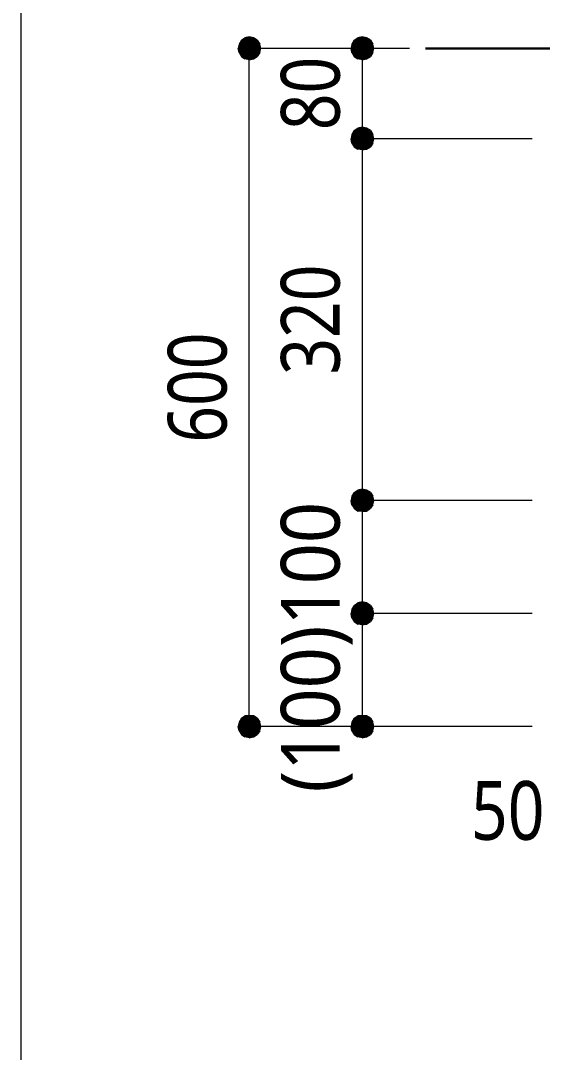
# Model space of a CAD drawing. Header units: millimetres. Extents: x 0 to 420, y 0 to 297.
# Drawn here: x 118.17 to 141.22, y 136.14 to 181.78 of the extents above; entities that cross this region are included whole.
import ezdxf
from ezdxf.enums import TextEntityAlignment as Align

# ---------------------------------------------------------------- set-up
doc = ezdxf.new("R2010")
doc.units = ezdxf.units.MM
doc.styles.add('kst32b', font='NotoSansJP-Variable.ttf')

msp = doc.modelspace()

# ---------------------------------------------------------------- hatches: boundary and pattern name
h = msp.add_hatch(color=7)
h.paths.add_polyline_path([(127.826, 180.742), (127.783, 180.552), (128.27, 180.552), (127.826, 180.742)])
h.paths.add_polyline_path([(127.783, 180.552), (128.27, 180.552), (127.826, 180.361), (127.783, 180.552)])
h.paths.add_polyline_path([(128.27, 180.552), (127.826, 180.361), (127.931, 180.192), (128.27, 180.552)])
h = msp.add_hatch(color=7)
h.paths.add_polyline_path([(128.27, 181.06), (128.079, 181.017), (128.27, 180.552), (128.27, 181.06)])
h.paths.add_polyline_path([(128.079, 181.017), (128.27, 180.552), (127.931, 180.912), (128.079, 181.017)])
h.paths.add_polyline_path([(128.27, 180.552), (127.931, 180.912), (127.826, 180.742), (128.27, 180.552)])
for points in [[(128.461, 181.017), (128.27, 181.06), (128.27, 180.552), (128.461, 181.017)], [(133.456, 181.017), (133.265, 181.06), (133.265, 180.552), (133.456, 181.017)], [(133.456, 177.017), (133.265, 177.059), (133.265, 176.551), (133.456, 177.017)], [(133.456, 161.015), (133.265, 161.057), (133.265, 160.549), (133.456, 161.015)], [(133.456, 156.019), (133.265, 156.062), (133.265, 155.554), (133.456, 156.019)], [(128.461, 151.024), (128.27, 151.045), (128.27, 150.558), (128.461, 151.024)], [(133.456, 151.024), (133.265, 151.045), (133.265, 150.558), (133.456, 151.024)]]:
    msp.add_hatch(color=7).paths.add_polyline_path(points)
h = msp.add_hatch(color=7)
h.paths.add_polyline_path([(128.778, 180.552), (128.736, 180.742), (128.27, 180.552), (128.778, 180.552)])
h.paths.add_polyline_path([(128.736, 180.742), (128.27, 180.552), (128.63, 180.912), (128.736, 180.742)])
h.paths.add_polyline_path([(128.27, 180.552), (128.63, 180.912), (128.461, 181.017), (128.27, 180.552)])
h = msp.add_hatch(color=7)
h.paths.add_polyline_path([(132.8, 180.742), (132.779, 180.552), (133.265, 180.552), (132.8, 180.742)])
h.paths.add_polyline_path([(132.779, 180.552), (133.265, 180.552), (132.8, 180.361), (132.779, 180.552)])
h.paths.add_polyline_path([(133.265, 180.552), (132.8, 180.361), (132.905, 180.192), (133.265, 180.552)])
h = msp.add_hatch(color=7)
h.paths.add_polyline_path([(133.265, 181.06), (133.075, 181.017), (133.265, 180.552), (133.265, 181.06)])
h.paths.add_polyline_path([(133.075, 181.017), (133.265, 180.552), (132.905, 180.912), (133.075, 181.017)])
h.paths.add_polyline_path([(133.265, 180.552), (132.905, 180.912), (132.8, 180.742), (133.265, 180.552)])
h = msp.add_hatch(color=7)
h.paths.add_polyline_path([(133.773, 180.552), (133.731, 180.742), (133.265, 180.552), (133.773, 180.552)])
h.paths.add_polyline_path([(133.731, 180.742), (133.265, 180.552), (133.625, 180.912), (133.731, 180.742)])
h.paths.add_polyline_path([(133.265, 180.552), (133.625, 180.912), (133.456, 181.017), (133.265, 180.552)])
h = msp.add_hatch(color=7)
h.paths.add_polyline_path([(127.931, 180.192), (128.079, 180.086), (128.27, 180.552), (127.931, 180.192)])
h.paths.add_polyline_path([(128.079, 180.086), (128.27, 180.552), (128.27, 180.044), (128.079, 180.086)])
h.paths.add_polyline_path([(128.27, 180.552), (128.27, 180.044), (128.461, 180.086), (128.27, 180.552)])
h = msp.add_hatch(color=7)
h.paths.add_polyline_path([(128.461, 180.086), (128.63, 180.192), (128.27, 180.552), (128.461, 180.086)])
h.paths.add_polyline_path([(128.63, 180.192), (128.27, 180.552), (128.736, 180.361), (128.63, 180.192)])
h.paths.add_polyline_path([(128.27, 180.552), (128.736, 180.361), (128.778, 180.552), (128.27, 180.552)])
h = msp.add_hatch(color=7)
h.paths.add_polyline_path([(132.905, 180.192), (133.075, 180.086), (133.265, 180.552), (132.905, 180.192)])
h.paths.add_polyline_path([(133.075, 180.086), (133.265, 180.552), (133.265, 180.044), (133.075, 180.086)])
h.paths.add_polyline_path([(133.265, 180.552), (133.265, 180.044), (133.456, 180.086), (133.265, 180.552)])
h = msp.add_hatch(color=7)
h.paths.add_polyline_path([(133.456, 180.086), (133.625, 180.192), (133.265, 180.552), (133.456, 180.086)])
h.paths.add_polyline_path([(133.625, 180.192), (133.265, 180.552), (133.731, 180.361), (133.625, 180.192)])
h.paths.add_polyline_path([(133.265, 180.552), (133.731, 180.361), (133.773, 180.552), (133.265, 180.552)])
h = msp.add_hatch(color=7)
h.paths.add_polyline_path([(132.8, 176.742), (132.779, 176.551), (133.265, 176.551), (132.8, 176.742)])
h.paths.add_polyline_path([(132.779, 176.551), (133.265, 176.551), (132.8, 176.361), (132.779, 176.551)])
h.paths.add_polyline_path([(133.265, 176.551), (132.8, 176.361), (132.905, 176.191), (133.265, 176.551)])
h = msp.add_hatch(color=7)
h.paths.add_polyline_path([(133.265, 177.059), (133.075, 177.017), (133.265, 176.551), (133.265, 177.059)])
h.paths.add_polyline_path([(133.075, 177.017), (133.265, 176.551), (132.905, 176.911), (133.075, 177.017)])
h.paths.add_polyline_path([(133.265, 176.551), (132.905, 176.911), (132.8, 176.742), (133.265, 176.551)])
h = msp.add_hatch(color=7)
h.paths.add_polyline_path([(133.773, 176.551), (133.731, 176.742), (133.265, 176.551), (133.773, 176.551)])
h.paths.add_polyline_path([(133.731, 176.742), (133.265, 176.551), (133.625, 176.911), (133.731, 176.742)])
h.paths.add_polyline_path([(133.265, 176.551), (133.625, 176.911), (133.456, 177.017), (133.265, 176.551)])
h = msp.add_hatch(color=7)
h.paths.add_polyline_path([(132.905, 176.191), (133.075, 176.085), (133.265, 176.551), (132.905, 176.191)])
h.paths.add_polyline_path([(133.075, 176.085), (133.265, 176.551), (133.265, 176.064), (133.075, 176.085)])
h.paths.add_polyline_path([(133.265, 176.551), (133.265, 176.064), (133.456, 176.085), (133.265, 176.551)])
h = msp.add_hatch(color=7)
h.paths.add_polyline_path([(133.456, 176.085), (133.625, 176.191), (133.265, 176.551), (133.456, 176.085)])
h.paths.add_polyline_path([(133.625, 176.191), (133.265, 176.551), (133.731, 176.361), (133.625, 176.191)])
h.paths.add_polyline_path([(133.265, 176.551), (133.731, 176.361), (133.773, 176.551), (133.265, 176.551)])
h = msp.add_hatch(color=7)
h.paths.add_polyline_path([(132.8, 160.74), (132.779, 160.549), (133.265, 160.549), (132.8, 160.74)])
h.paths.add_polyline_path([(132.779, 160.549), (133.265, 160.549), (132.8, 160.359), (132.779, 160.549)])
h.paths.add_polyline_path([(133.265, 160.549), (132.8, 160.359), (132.905, 160.21), (133.265, 160.549)])
h = msp.add_hatch(color=7)
h.paths.add_polyline_path([(133.265, 161.057), (133.075, 161.015), (133.265, 160.549), (133.265, 161.057)])
h.paths.add_polyline_path([(133.075, 161.015), (133.265, 160.549), (132.905, 160.909), (133.075, 161.015)])
h.paths.add_polyline_path([(133.265, 160.549), (132.905, 160.909), (132.8, 160.74), (133.265, 160.549)])
h = msp.add_hatch(color=7)
h.paths.add_polyline_path([(133.773, 160.549), (133.731, 160.74), (133.265, 160.549), (133.773, 160.549)])
h.paths.add_polyline_path([(133.731, 160.74), (133.265, 160.549), (133.625, 160.909), (133.731, 160.74)])
h.paths.add_polyline_path([(133.265, 160.549), (133.625, 160.909), (133.456, 161.015), (133.265, 160.549)])
h = msp.add_hatch(color=7)
h.paths.add_polyline_path([(132.905, 160.21), (133.075, 160.083), (133.265, 160.549), (132.905, 160.21)])
h.paths.add_polyline_path([(133.075, 160.083), (133.265, 160.549), (133.265, 160.062), (133.075, 160.083)])
h.paths.add_polyline_path([(133.265, 160.549), (133.265, 160.062), (133.456, 160.083), (133.265, 160.549)])
h = msp.add_hatch(color=7)
h.paths.add_polyline_path([(133.456, 160.083), (133.625, 160.21), (133.265, 160.549), (133.456, 160.083)])
h.paths.add_polyline_path([(133.625, 160.21), (133.265, 160.549), (133.731, 160.359), (133.625, 160.21)])
h.paths.add_polyline_path([(133.265, 160.549), (133.731, 160.359), (133.773, 160.549), (133.265, 160.549)])
h = msp.add_hatch(color=7)
h.paths.add_polyline_path([(132.8, 155.744), (132.779, 155.554), (133.265, 155.554), (132.8, 155.744)])
h.paths.add_polyline_path([(132.779, 155.554), (133.265, 155.554), (132.8, 155.363), (132.779, 155.554)])
h.paths.add_polyline_path([(133.265, 155.554), (132.8, 155.363), (132.905, 155.194), (133.265, 155.554)])
h = msp.add_hatch(color=7)
h.paths.add_polyline_path([(133.265, 156.062), (133.075, 156.019), (133.265, 155.554), (133.265, 156.062)])
h.paths.add_polyline_path([(133.075, 156.019), (133.265, 155.554), (132.905, 155.914), (133.075, 156.019)])
h.paths.add_polyline_path([(133.265, 155.554), (132.905, 155.914), (132.8, 155.744), (133.265, 155.554)])
h = msp.add_hatch(color=7)
h.paths.add_polyline_path([(133.773, 155.554), (133.731, 155.744), (133.265, 155.554), (133.773, 155.554)])
h.paths.add_polyline_path([(133.731, 155.744), (133.265, 155.554), (133.625, 155.914), (133.731, 155.744)])
h.paths.add_polyline_path([(133.265, 155.554), (133.625, 155.914), (133.456, 156.019), (133.265, 155.554)])
h = msp.add_hatch(color=7)
h.paths.add_polyline_path([(132.905, 155.194), (133.075, 155.088), (133.265, 155.554), (132.905, 155.194)])
h.paths.add_polyline_path([(133.075, 155.088), (133.265, 155.554), (133.265, 155.046), (133.075, 155.088)])
h.paths.add_polyline_path([(133.265, 155.554), (133.265, 155.046), (133.456, 155.088), (133.265, 155.554)])
h = msp.add_hatch(color=7)
h.paths.add_polyline_path([(133.456, 155.088), (133.625, 155.194), (133.265, 155.554), (133.456, 155.088)])
h.paths.add_polyline_path([(133.625, 155.194), (133.265, 155.554), (133.731, 155.363), (133.625, 155.194)])
h.paths.add_polyline_path([(133.265, 155.554), (133.731, 155.363), (133.773, 155.554), (133.265, 155.554)])
h = msp.add_hatch(color=7)
h.paths.add_polyline_path([(127.826, 150.749), (127.783, 150.558), (128.27, 150.558), (127.826, 150.749)])
h.paths.add_polyline_path([(127.783, 150.558), (128.27, 150.558), (127.826, 150.368), (127.783, 150.558)])
h.paths.add_polyline_path([(128.27, 150.558), (127.826, 150.368), (127.931, 150.199), (128.27, 150.558)])
h = msp.add_hatch(color=7)
h.paths.add_polyline_path([(128.27, 151.045), (128.079, 151.024), (128.27, 150.558), (128.27, 151.045)])
h.paths.add_polyline_path([(128.079, 151.024), (128.27, 150.558), (127.931, 150.918), (128.079, 151.024)])
h.paths.add_polyline_path([(128.27, 150.558), (127.931, 150.918), (127.826, 150.749), (128.27, 150.558)])
h = msp.add_hatch(color=7)
h.paths.add_polyline_path([(128.778, 150.558), (128.736, 150.749), (128.27, 150.558), (128.778, 150.558)])
h.paths.add_polyline_path([(128.736, 150.749), (128.27, 150.558), (128.63, 150.918), (128.736, 150.749)])
h.paths.add_polyline_path([(128.27, 150.558), (128.63, 150.918), (128.461, 151.024), (128.27, 150.558)])
h = msp.add_hatch(color=7)
h.paths.add_polyline_path([(132.8, 150.749), (132.779, 150.558), (133.265, 150.558), (132.8, 150.749)])
h.paths.add_polyline_path([(132.779, 150.558), (133.265, 150.558), (132.8, 150.368), (132.779, 150.558)])
h.paths.add_polyline_path([(133.265, 150.558), (132.8, 150.368), (132.905, 150.199), (133.265, 150.558)])
h = msp.add_hatch(color=7)
h.paths.add_polyline_path([(133.265, 151.045), (133.075, 151.024), (133.265, 150.558), (133.265, 151.045)])
h.paths.add_polyline_path([(133.075, 151.024), (133.265, 150.558), (132.905, 150.918), (133.075, 151.024)])
h.paths.add_polyline_path([(133.265, 150.558), (132.905, 150.918), (132.8, 150.749), (133.265, 150.558)])
h = msp.add_hatch(color=7)
h.paths.add_polyline_path([(133.773, 150.558), (133.731, 150.749), (133.265, 150.558), (133.773, 150.558)])
h.paths.add_polyline_path([(133.731, 150.749), (133.265, 150.558), (133.625, 150.918), (133.731, 150.749)])
h.paths.add_polyline_path([(133.265, 150.558), (133.625, 150.918), (133.456, 151.024), (133.265, 150.558)])
h = msp.add_hatch(color=7)
h.paths.add_polyline_path([(127.931, 150.199), (128.079, 150.093), (128.27, 150.558), (127.931, 150.199)])
h.paths.add_polyline_path([(128.079, 150.093), (128.27, 150.558), (128.27, 150.05), (128.079, 150.093)])
h.paths.add_polyline_path([(128.27, 150.558), (128.27, 150.05), (128.461, 150.093), (128.27, 150.558)])
h = msp.add_hatch(color=7)
h.paths.add_polyline_path([(128.461, 150.093), (128.63, 150.199), (128.27, 150.558), (128.461, 150.093)])
h.paths.add_polyline_path([(128.63, 150.199), (128.27, 150.558), (128.736, 150.368), (128.63, 150.199)])
h.paths.add_polyline_path([(128.27, 150.558), (128.736, 150.368), (128.778, 150.558), (128.27, 150.558)])
h = msp.add_hatch(color=7)
h.paths.add_polyline_path([(132.905, 150.199), (133.075, 150.093), (133.265, 150.558), (132.905, 150.199)])
h.paths.add_polyline_path([(133.075, 150.093), (133.265, 150.558), (133.265, 150.05), (133.075, 150.093)])
h.paths.add_polyline_path([(133.265, 150.558), (133.265, 150.05), (133.456, 150.093), (133.265, 150.558)])
h = msp.add_hatch(color=7)
h.paths.add_polyline_path([(133.456, 150.093), (133.625, 150.199), (133.265, 150.558), (133.456, 150.093)])
h.paths.add_polyline_path([(133.625, 150.199), (133.265, 150.558), (133.731, 150.368), (133.625, 150.199)])
h.paths.add_polyline_path([(133.265, 150.558), (133.731, 150.368), (133.773, 150.558), (133.265, 150.558)])

# ---------------------------------------------------------------- linework, layer by layer
at = {"lineweight": 13}
for points in [[(118.174, 285.983), (118.174, 45.995)], [(135.361, 180.552), (128.27, 180.552)], [(128.27, 150.558), (128.27, 180.552)], [(133.265, 180.552), (133.265, 176.551), (133.265, 160.549), (133.265, 155.554), (133.265, 150.558)], [(140.779, 176.551), (133.265, 176.551)], [(140.779, 160.549), (133.265, 160.549)], [(140.779, 155.554), (133.265, 155.554)], [(140.779, 150.558), (128.27, 150.558)]]:
    msp.add_lwpolyline(points, dxfattribs=at)
at = {"lineweight": 0}
for points in [[(127.826, 180.742), (127.783, 180.552), (128.27, 180.552)], [(128.27, 180.552), (127.931, 180.912), (127.826, 180.742)], [(128.079, 181.017), (128.27, 180.552), (127.931, 180.912)], [(128.27, 181.06), (128.079, 181.017), (128.27, 180.552)], [(128.461, 181.017), (128.27, 181.06), (128.27, 180.552)], [(128.27, 180.552), (128.63, 180.912), (128.461, 181.017)], [(128.736, 180.742), (128.27, 180.552), (128.63, 180.912)], [(128.778, 180.552), (128.736, 180.742), (128.27, 180.552)], [(132.8, 180.742), (132.779, 180.552), (133.265, 180.552)], [(133.265, 180.552), (132.905, 180.912), (132.8, 180.742)], [(133.075, 181.017), (133.265, 180.552), (132.905, 180.912)], [(133.265, 181.06), (133.075, 181.017), (133.265, 180.552)], [(133.456, 181.017), (133.265, 181.06), (133.265, 180.552)], [(133.265, 180.552), (133.625, 180.912), (133.456, 181.017)], [(133.731, 180.742), (133.265, 180.552), (133.625, 180.912)], [(133.773, 180.552), (133.731, 180.742), (133.265, 180.552)], [(127.783, 180.552), (128.27, 180.552), (127.826, 180.361)], [(128.27, 180.552), (127.826, 180.361), (127.931, 180.192)], [(127.931, 180.192), (128.079, 180.086), (128.27, 180.552)], [(128.079, 180.086), (128.27, 180.552), (128.27, 180.044)], [(128.27, 180.552), (128.27, 180.044), (128.461, 180.086)], [(128.461, 180.086), (128.63, 180.192), (128.27, 180.552)], [(128.63, 180.192), (128.27, 180.552), (128.736, 180.361)], [(128.27, 180.552), (128.736, 180.361), (128.778, 180.552)], [(132.779, 180.552), (133.265, 180.552), (132.8, 180.361)], [(133.265, 180.552), (132.8, 180.361), (132.905, 180.192)], [(132.905, 180.192), (133.075, 180.086), (133.265, 180.552)], [(133.075, 180.086), (133.265, 180.552), (133.265, 180.044)], [(133.265, 180.552), (133.265, 180.044), (133.456, 180.086)], [(133.456, 180.086), (133.625, 180.192), (133.265, 180.552)], [(133.625, 180.192), (133.265, 180.552), (133.731, 180.361)], [(133.265, 180.552), (133.731, 180.361), (133.773, 180.552)], [(132.8, 176.742), (132.779, 176.551), (133.265, 176.551)], [(133.265, 176.551), (132.905, 176.911), (132.8, 176.742)], [(133.075, 177.017), (133.265, 176.551), (132.905, 176.911)], [(133.265, 177.059), (133.075, 177.017), (133.265, 176.551)], [(133.456, 177.017), (133.265, 177.059), (133.265, 176.551)], [(133.265, 176.551), (133.625, 176.911), (133.456, 177.017)], [(133.731, 176.742), (133.265, 176.551), (133.625, 176.911)], [(133.773, 176.551), (133.731, 176.742), (133.265, 176.551)], [(132.779, 176.551), (133.265, 176.551), (132.8, 176.361)], [(133.265, 176.551), (132.8, 176.361), (132.905, 176.191)], [(132.905, 176.191), (133.075, 176.085), (133.265, 176.551)], [(133.075, 176.085), (133.265, 176.551), (133.265, 176.064)], [(133.265, 176.551), (133.265, 176.064), (133.456, 176.085)], [(133.456, 176.085), (133.625, 176.191), (133.265, 176.551)], [(133.625, 176.191), (133.265, 176.551), (133.731, 176.361)], [(133.265, 176.551), (133.731, 176.361), (133.773, 176.551)], [(132.8, 160.74), (132.779, 160.549), (133.265, 160.549)], [(133.265, 160.549), (132.905, 160.909), (132.8, 160.74)], [(133.075, 161.015), (133.265, 160.549), (132.905, 160.909)], [(133.265, 161.057), (133.075, 161.015), (133.265, 160.549)], [(133.456, 161.015), (133.265, 161.057), (133.265, 160.549)], [(133.265, 160.549), (133.625, 160.909), (133.456, 161.015)], [(133.731, 160.74), (133.265, 160.549), (133.625, 160.909)], [(133.773, 160.549), (133.731, 160.74), (133.265, 160.549)], [(132.779, 160.549), (133.265, 160.549), (132.8, 160.359)], [(133.265, 160.549), (132.8, 160.359), (132.905, 160.21)], [(132.905, 160.21), (133.075, 160.083), (133.265, 160.549)], [(133.075, 160.083), (133.265, 160.549), (133.265, 160.062)], [(133.265, 160.549), (133.265, 160.062), (133.456, 160.083)], [(133.456, 160.083), (133.625, 160.21), (133.265, 160.549)], [(133.625, 160.21), (133.265, 160.549), (133.731, 160.359)], [(133.265, 160.549), (133.731, 160.359), (133.773, 160.549)], [(132.8, 155.744), (132.779, 155.554), (133.265, 155.554)], [(133.265, 155.554), (132.905, 155.914), (132.8, 155.744)], [(133.075, 156.019), (133.265, 155.554), (132.905, 155.914)], [(133.265, 156.062), (133.075, 156.019), (133.265, 155.554)], [(133.456, 156.019), (133.265, 156.062), (133.265, 155.554)], [(133.265, 155.554), (133.625, 155.914), (133.456, 156.019)], [(133.731, 155.744), (133.265, 155.554), (133.625, 155.914)], [(133.773, 155.554), (133.731, 155.744), (133.265, 155.554)], [(132.779, 155.554), (133.265, 155.554), (132.8, 155.363)], [(133.265, 155.554), (132.8, 155.363), (132.905, 155.194)], [(132.905, 155.194), (133.075, 155.088), (133.265, 155.554)], [(133.075, 155.088), (133.265, 155.554), (133.265, 155.046)], [(133.265, 155.554), (133.265, 155.046), (133.456, 155.088)], [(133.456, 155.088), (133.625, 155.194), (133.265, 155.554)], [(133.625, 155.194), (133.265, 155.554), (133.731, 155.363)], [(133.265, 155.554), (133.731, 155.363), (133.773, 155.554)], [(127.826, 150.749), (127.783, 150.558), (128.27, 150.558)], [(128.27, 150.558), (127.931, 150.918), (127.826, 150.749)], [(128.079, 151.024), (128.27, 150.558), (127.931, 150.918)], [(128.27, 151.045), (128.079, 151.024), (128.27, 150.558)], [(128.461, 151.024), (128.27, 151.045), (128.27, 150.558)], [(128.27, 150.558), (128.63, 150.918), (128.461, 151.024)], [(128.736, 150.749), (128.27, 150.558), (128.63, 150.918)], [(128.778, 150.558), (128.736, 150.749), (128.27, 150.558)], [(132.8, 150.749), (132.779, 150.558), (133.265, 150.558)], [(133.265, 150.558), (132.905, 150.918), (132.8, 150.749)], [(133.075, 151.024), (133.265, 150.558), (132.905, 150.918)], [(133.265, 151.045), (133.075, 151.024), (133.265, 150.558)], [(133.456, 151.024), (133.265, 151.045), (133.265, 150.558)], [(133.265, 150.558), (133.625, 150.918), (133.456, 151.024)], [(133.731, 150.749), (133.265, 150.558), (133.625, 150.918)], [(133.773, 150.558), (133.731, 150.749), (133.265, 150.558)], [(127.783, 150.558), (128.27, 150.558), (127.826, 150.368)], [(128.27, 150.558), (127.826, 150.368), (127.931, 150.199)], [(127.931, 150.199), (128.079, 150.093), (128.27, 150.558)], [(128.079, 150.093), (128.27, 150.558), (128.27, 150.05)], [(128.27, 150.558), (128.27, 150.05), (128.461, 150.093)], [(128.461, 150.093), (128.63, 150.199), (128.27, 150.558)], [(128.63, 150.199), (128.27, 150.558), (128.736, 150.368)], [(128.27, 150.558), (128.736, 150.368), (128.778, 150.558)], [(132.779, 150.558), (133.265, 150.558), (132.8, 150.368)], [(133.265, 150.558), (132.8, 150.368), (132.905, 150.199)], [(132.905, 150.199), (133.075, 150.093), (133.265, 150.558)], [(133.075, 150.093), (133.265, 150.558), (133.265, 150.05)], [(133.265, 150.558), (133.265, 150.05), (133.456, 150.093)], [(133.456, 150.093), (133.625, 150.199), (133.265, 150.558)], [(133.625, 150.199), (133.265, 150.558), (133.731, 150.368)], [(133.265, 150.558), (133.731, 150.368), (133.773, 150.558)]]:
    msp.add_lwpolyline(points, close=True, dxfattribs=at)
at = {"lineweight": 30}
msp.add_lwpolyline([(136.059, 180.552), (144.272, 180.552)], dxfattribs=at)

# ---------------------------------------------------------------- texts
at = {"style": 'kst32b'}
for s, p, p2 in [('80', (132.271, 176.932), (132.271, 180.181)), ('320', (132.271, 166.116), (132.271, 170.989)), ('600', (127.275, 163.11), (127.275, 167.983)), ('(100)100', (132.271, 147.637), (132.271, 160.49)), ('50', (138.07, 145.542), (141.319, 145.542))]:
    msp.add_text(s, height=2.5989, dxfattribs=at).set_placement(p, p2, align=Align.FIT)

doc.saveas('drawing.dxf')
